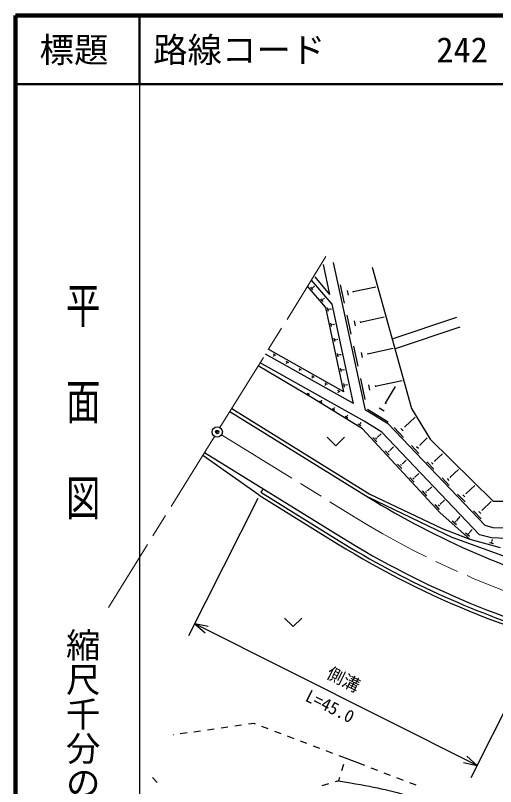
# Model space of a CAD drawing. Units: millimetres on the paper. Extents: x 40 to 680, y 20 to 380.
# Drawn here: x 40 to 109.7, y 267.9 to 380 of the extents above; entities that cross this region are included whole.
import ezdxf
from ezdxf.enums import TextEntityAlignment as Align

# ---------------------------------------------------------------- set-up
doc = ezdxf.new("R2010")
doc.units = ezdxf.units.MM
doc.header["$PDMODE"] = 32
doc.header["$PDSIZE"] = 0.5
doc.linetypes.add('CHAIN', pattern=[18.5, 12, -1.5, 3.5, -1.5])
for name, color, linetype, lineweight in [('M-BGD', 7, 'Continuous', 25), ('M-BMK', 2, 'CHAIN', 13), ('M-BMK-SRVR', 3, 'Continuous', 25), ('M-TTL', 2, 'Continuous', 140), ('M-TTL-BAND', 7, 'Continuous', 25), ('M-TTL-LINE', 7, 'Continuous', 50)]:
    doc.layers.add(name, color=color, linetype=linetype, lineweight=lineweight)
doc.layers.add('M-OTRS', color=6, linetype='Continuous')
doc.layers.add('M-TTL-TXT', color=7, linetype='Continuous')
doc.styles.add('@ＭＳ ゴシック', font='')
doc.styles.add('ＭＳ ゴシック', font='')
doc.styles.get('@ＭＳ ゴシック').set_extended_font_data('@MS Gothic')
doc.styles.get('ＭＳ ゴシック').set_extended_font_data('MS Gothic')

msp = doc.modelspace()

# ---------------------------------------------------------------- linework, layer by layer
at = {"layer": 'M-BGD'}
for p, q in [((90.84, 322.649), (86.22, 344.11)), ((85.685, 339.466), (84.754, 343.794)), ((91.793, 343.441), (97.552, 322.9)), ((85.685, 339.466), (83.517, 341.996)), ((85.995, 338.03), (82.986, 341.54)), ((87.178, 340.849), (87.746, 338.208)), ((85.07, 337.571), (82.433, 340.648)), ((83.209, 340.127), (82.884, 340.506)), ((83.201, 340.367), (83.12, 340.462)), ((83.285, 340.5), (83.264, 340.524)), ((83.275, 340.512), (83.426, 340.642)), ((88.183, 340.029), (88.326, 339.369)), ((89.029, 339.952), (89.065, 339.787)), ((89.047, 339.87), (92.337, 340.578)), ((84.674, 338.418), (84.348, 338.798)), ((84.666, 338.658), (84.584, 338.753)), ((84.749, 338.792), (84.729, 338.815)), ((84.739, 338.803), (84.891, 338.934)), ((87.707, 325.322), (85.07, 337.571)), ((85.449, 336.998), (85.344, 337.487)), ((85.557, 337.213), (85.53, 337.336)), ((85.693, 337.291), (85.687, 337.321)), ((85.69, 337.306), (85.886, 337.348)), ((89.095, 323.627), (85.995, 338.03)), ((88.123, 336.456), (88.721, 333.68)), ((85.923, 334.799), (85.818, 335.288)), ((86.03, 335.014), (86.004, 335.136)), ((86.167, 335.091), (86.16, 335.122)), ((86.164, 335.106), (86.359, 335.148)), ((89.18, 335.595), (89.33, 334.901)), ((90.069, 335.514), (90.107, 335.34)), ((90.088, 335.427), (93.571, 336.177)), ((94.715, 333.019), (104.098, 336.163)), ((95.191, 331.597), (104.575, 334.741)), ((86.397, 332.599), (86.291, 333.088)), ((86.504, 332.814), (86.477, 332.936)), ((86.64, 332.892), (86.634, 332.922)), ((86.637, 332.907), (86.833, 332.949)), ((89.099, 331.927), (89.726, 329.012)), ((89.095, 323.627), (76.325, 330.787)), ((87.707, 325.322), (76.716, 331.484)), ((77.416, 330.805), (77.765, 330.61)), ((77.489, 330.627), (77.576, 330.578)), ((86.87, 330.4), (86.765, 330.888)), ((86.977, 330.615), (86.951, 330.737)), ((87.114, 330.692), (87.107, 330.722)), ((87.111, 330.707), (87.306, 330.749)), ((90.208, 331.022), (90.365, 330.294)), ((91.142, 330.937), (91.181, 330.755)), ((91.161, 330.846), (94.843, 331.639)), ((90.671, 321.024), (75.535, 329.51)), ((77.474, 330.498), (77.444, 330.446)), ((77.463, 330.504), (77.484, 330.492)), ((79.292, 329.754), (79.641, 329.558)), ((79.364, 329.576), (79.451, 329.527)), ((83.346, 324.285), (75.262, 329.07)), ((79.349, 329.447), (79.32, 329.394)), ((79.338, 329.453), (79.36, 329.441)), ((81.167, 328.702), (81.516, 328.507)), ((81.224, 328.395), (81.195, 328.343)), ((81.213, 328.401), (81.235, 328.389)), ((81.239, 328.524), (81.327, 328.476)), ((87.344, 328.2), (87.238, 328.689)), ((87.451, 328.415), (87.424, 328.537)), ((87.588, 328.492), (87.581, 328.523)), ((87.584, 328.508), (87.78, 328.55)), ((83.043, 327.651), (83.391, 327.455)), ((83.1, 327.344), (83.07, 327.292)), ((83.089, 327.35), (83.111, 327.338)), ((83.115, 327.473), (83.202, 327.424)), ((90.104, 327.257), (90.762, 324.198)), ((84.918, 326.6), (85.267, 326.404)), ((84.975, 326.292), (84.946, 326.24)), ((84.964, 326.299), (84.986, 326.286)), ((84.99, 326.422), (85.077, 326.373)), ((87.817, 326), (87.712, 326.489)), ((87.924, 326.215), (87.898, 326.337)), ((88.061, 326.293), (88.055, 326.323)), ((88.058, 326.308), (88.253, 326.35)), ((91.268, 326.307), (91.433, 325.543)), ((92.248, 326.218), (92.289, 326.027)), ((92.268, 326.123), (96.155, 326.959)), ((82.708, 324.865), (82.392, 325.056)), ((82.647, 325.031), (82.568, 325.079)), ((82.674, 325.144), (82.655, 325.156)), ((82.664, 325.15), (82.671, 325.16)), ((86.793, 325.548), (87.142, 325.353)), ((86.85, 325.241), (86.821, 325.189)), ((86.839, 325.247), (86.861, 325.235)), ((86.865, 325.37), (86.953, 325.321)), ((93.749, 323.664), (95.216, 326.07)), ((90.389, 319.934), (83.346, 324.285)), ((84.544, 323.756), (84.204, 323.961)), ((84.478, 323.935), (84.393, 323.986)), ((84.507, 324.056), (84.486, 324.069)), ((84.497, 324.063), (84.523, 324.106)), ((71.418, 322.864), (91.5, 310.426)), ((86.403, 322.633), (86.039, 322.853)), ((86.333, 322.825), (86.242, 322.88)), ((86.364, 322.954), (86.342, 322.968)), ((86.353, 322.961), (86.399, 323.038)), ((91.124, 322.768), (94.156, 320.92)), ((92.816, 322.985), (93.574, 322.523)), ((93.655, 323.721), (93.844, 323.606)), ((97.552, 322.9), (100.216, 318.431)), ((71.155, 322.439), (91.237, 310.001)), ((88.287, 321.495), (87.899, 321.73)), ((88.211, 321.7), (88.114, 321.758)), ((88.245, 321.838), (88.221, 321.853)), ((88.233, 321.846), (88.3, 321.956)), ((91.434, 322.316), (90.84, 322.649)), ((94.18, 320.613), (91.434, 322.316)), ((90.195, 320.343), (89.782, 320.592)), ((90.115, 320.56), (90.012, 320.623)), ((90.151, 320.708), (90.125, 320.723)), ((90.138, 320.715), (90.225, 320.86)), ((93.226, 319.439), (90.671, 321.024)), ((108.226, 305.881), (94.18, 320.613)), ((96.558, 320.2), (98.037, 321.61)), ((101.71, 307.728), (90.389, 319.934)), ((107.429, 304.543), (93.226, 319.439)), ((95.017, 320.097), (96.382, 318.666)), ((95.958, 319.97), (96.299, 319.612)), ((96.516, 320.245), (96.601, 320.155)), ((85.289, 318.718), (86.539, 317.468)), ((87.789, 318.718), (86.539, 317.468)), ((92.502, 318.023), (91.907, 318.665)), ((92.471, 318.443), (92.322, 318.603)), ((92.608, 318.681), (92.571, 318.722)), ((92.59, 318.702), (93.117, 319.191)), ((98.732, 317.562), (99.827, 318.607)), ((100.216, 318.431), (109.412, 309.407)), ((94.387, 316.779), (94.934, 317.286)), ((97.512, 317.481), (98.592, 316.347)), ((98.257, 317.38), (98.527, 317.097)), ((98.698, 317.598), (98.766, 317.527)), ((75.391, 310.288), (67.206, 316.063)), ((67.469, 316.488), (87.362, 304.167)), ((94.298, 316.087), (93.69, 316.742)), ((94.267, 316.515), (94.115, 316.679)), ((94.406, 316.759), (94.368, 316.8)), ((100.88, 315.222), (102.021, 316.31)), ((96.197, 314.844), (96.762, 315.368)), ((99.738, 315.145), (100.75, 314.085)), ((100.436, 315.051), (100.689, 314.786)), ((100.849, 315.255), (100.912, 315.189)), ((96.106, 314.137), (95.486, 314.806)), ((96.074, 314.574), (95.919, 314.741)), ((96.217, 314.823), (96.178, 314.865)), ((103.15, 312.889), (104.345, 314.029)), ((97.927, 312.174), (97.294, 312.857)), ((97.894, 312.62), (97.736, 312.791)), ((98.04, 312.874), (98, 312.916)), ((98.02, 312.895), (98.604, 313.437)), ((101.966, 312.809), (103.014, 311.71)), ((102.689, 312.711), (102.951, 312.437)), ((103.117, 312.923), (103.182, 312.854)), ((105.457, 310.516), (106.709, 311.71)), ((75.971, 311.223), (75.655, 310.713)), ((75.655, 310.713), (87.045, 303.657)), ((91.5, 310.426), (101.966, 305.419)), ((99.76, 310.198), (99.115, 310.894)), ((99.727, 310.652), (99.566, 310.826)), ((99.875, 310.911), (99.835, 310.955)), ((99.855, 310.933), (100.458, 311.492)), ((104.23, 310.434), (105.316, 309.295)), ((105.423, 310.552), (105.491, 310.48)), ((75.206, 309.819), (65.157, 289.82)), ((75.391, 310.288), (86.782, 303.232)), ((91.284, 309.975), (103.596, 304.084)), ((101.703, 308.957), (102.325, 309.534)), ((104.979, 310.333), (105.251, 310.048)), ((107.803, 308.104), (109.112, 309.352)), ((109.412, 309.407), (112.42, 309.407)), ((101.606, 308.207), (100.948, 308.917)), ((101.572, 308.671), (101.408, 308.848)), ((101.724, 308.935), (101.682, 308.979)), ((106.012, 303.896), (101.71, 307.728)), ((104.097, 306.623), (104.582, 307.168)), ((106.533, 308.019), (107.658, 306.84)), ((107.309, 307.914), (107.59, 307.619)), ((107.768, 308.141), (107.838, 308.067)), ((104.075, 305.956), (103.438, 306.524)), ((104.006, 306.36), (103.847, 306.502)), ((104.117, 306.605), (104.077, 306.64)), ((101.966, 305.419), (106.012, 303.896)), ((105.991, 304.853), (105.956, 304.884)), ((105.973, 304.869), (106.36, 305.303)), ((109.407, 305.559), (108.226, 305.881)), ((113.585, 305.365), (109.407, 305.559)), ((113.779, 300.365), (103.596, 304.084)), ((105.954, 304.283), (105.393, 304.782)), ((105.894, 304.638), (105.753, 304.763)), ((106.012, 303.896), (110.425, 302.658)), ((109.172, 304.068), (107.429, 304.543)), ((113.919, 303.847), (109.172, 304.068)), ((109.239, 303.602), (109.299, 303.818)), ((109.419, 303.2), (108.876, 303.352)), ((109.261, 303.42), (109.125, 303.458)), ((109.256, 303.597), (109.222, 303.607)), ((107.047, 271.011), (66.055, 291.607)), ((68.014, 291.202), (66.055, 291.607)), ((66.055, 291.607), (67.549, 290.277)), ((79.092, 292.428), (80.342, 291.178)), ((81.592, 292.428), (80.342, 291.178)), ((116.197, 289.223), (106.149, 269.224)), ((71.853, 276.753), (72.844, 276.893)), ((73.834, 277.032), (74.619, 277.143)), ((74.619, 277.143), (74.813, 277.069)), ((63.932, 275.637), (64.922, 275.776)), ((65.912, 275.916), (66.902, 276.055)), ((67.893, 276.195), (68.883, 276.334)), ((69.873, 276.474), (70.863, 276.614)), ((75.747, 276.714), (76.682, 276.359)), ((77.617, 276.004), (78.552, 275.649)), ((62.932, 275.496), (62.942, 275.497)), ((79.487, 275.294), (80.421, 274.938)), ((81.356, 274.583), (82.291, 274.228)), ((83.226, 273.873), (84.161, 273.518)), ((85.095, 273.162), (86.03, 272.807)), ((86.965, 272.452), (87.9, 272.097)), ((107.047, 271.011), (105.553, 272.341)), ((87.9, 272.097), (90.702, 271.027)), ((105.089, 271.416), (107.047, 271.011)), ((87.65, 271.164), (87.354, 270.208)), ((91.637, 270.67), (92.571, 270.313)), ((60.605, 268.533), (59.908, 269.25)), ((87.058, 269.253), (86.915, 268.789)), ((93.505, 269.956), (94.439, 269.6)), ((95.373, 269.243), (96.308, 268.886)), ((85.466, 268.349), (84.509, 268.059)), ((86.915, 268.789), (86.423, 268.64)), ((97.242, 268.53), (98.176, 268.173))]:
    msp.add_line(p, q, dxfattribs=at)
for radius, start, end in [(121.5, 238.27873, 255.00886), (128.5, 238.17656, 256.87678), (129.6, 238.17677, 258.38648), (129.1, 238.17667, 252.66162)]:
    msp.add_arc((155.12, 413.351), radius, start, end, dxfattribs=at)
msp.add_open_spline([(86.915, 268.789), (91.935, 267.908), (93.455, 267.671), (97.529, 266.491), (101.091, 265.459), (102.928, 264.386), (106.49, 263.355), (110.623, 262.158), (113.1, 262.17), (117.299, 261.226), (119.276, 260.782), (120.414, 260.628), (122.339, 259.994), (125.364, 258.999), (126.958, 258.161), (129.955, 257.082), (132.448, 256.185), (133.856, 255.709), (136.396, 254.954), (139.041, 254.168), (140.503, 253.593), (143.228, 253.162), (146.17, 252.697), (147.877, 253.072), (150.845, 252.826), (153.17, 252.633), (154.515, 252.709), (156.781, 252.154), (160, 251.365), (161.642, 250.39), (164.79, 249.354), (167.353, 248.509), (168.78, 247.993), (171.398, 247.337), (173.953, 246.698), (175.408, 246.423), (178.007, 245.993), (180.619, 245.561), (182.089, 245.325), (184.727, 245.097), (188.217, 244.796), (190.191, 244.557), (193.688, 244.761), (196.948, 244.952), (198.71, 245.619), (201.92, 246.217), (205.252, 246.838), (207.072, 247.458), (210.433, 247.897), (213.261, 248.268), (214.862, 248.392), (217.713, 248.458), (221.454, 248.544), (223.548, 248.238), (227.29, 248.234), (230.835, 248.229), (232.829, 248.172), (236.363, 248.458), (239.835, 248.738), (241.778, 248.986), (245.211, 249.578), (247.774, 250.019), (249.148, 250.575), (251.708, 251.034), (254.774, 251.583), (256.497, 251.934), (259.604, 252.154), (262.703, 252.373), (264.451, 252.183), (267.557, 252.154), (270.138, 252.13), (271.592, 252.245), (274.165, 252.042), (277.898, 251.747), (279.956, 251.249), (283.686, 250.922), (285.562, 250.757), (286.621, 250.779), (288.502, 250.698), (290.711, 250.602), (291.964, 250.201), (294.159, 250.474), (296.729, 250.794), (298.1, 251.405), (300.543, 252.266), (302.927, 253.106), (304.311, 253.544), (306.479, 254.842), (308.567, 256.091), (309.397, 257.28), (311.408, 258.65), (313.206, 259.876), (314.377, 260.3), (316.224, 261.45), (317.666, 262.348), (318.19, 263.396), (319.808, 263.915), (324.785, 265.508), (327.861, 265.352), (333.081, 265.595), (336.053, 265.733), (337.737, 265.885), (340.698, 265.595), (343.884, 265.283), (345.655, 264.907), (348.762, 264.139), (352.477, 263.22), (354.413, 262.194), (358.115, 261.226), (361.187, 260.424), (362.922, 259.974), (366.068, 259.546), (368.807, 259.174), (370.361, 259.085), (373.124, 258.986), (375.311, 258.908), (376.537, 259.105), (378.724, 259.098), (382.947, 259.084), (385.312, 259.008), (389.533, 258.874), (392.903, 258.768), (394.79, 258.685), (398.158, 258.538), (401.833, 258.378), (403.887, 258.08), (407.566, 258.09), (411.444, 258.101), (413.628, 258.193), (417.479, 258.65), (420.658, 259.028), (422.356, 259.816), (425.544, 260.106), (428.463, 260.373), (430.126, 260.458), (433.048, 260.218), (437.744, 259.834), (440.361, 259.372), (444.977, 258.426), (447.628, 257.883), (449.017, 257.113), (451.697, 256.746), (454.172, 256.407), (455.585, 256.399), (458.082, 256.41), (460.713, 256.421), (462.228, 256.317), (464.802, 256.858), (467.239, 257.371), (468.601, 257.806), (470.851, 258.874), (472.325, 259.574), (472.888, 260.45), (474.379, 261.114), (475.972, 261.824), (476.909, 262.217), (478.635, 262.458), (480.325, 262.695), (481.357, 262.906), (483.004, 262.458), (485.046, 261.903), (485.962, 260.966), (487.708, 259.77), (489.377, 258.628), (490.026, 257.596), (491.74, 256.522), (493.235, 255.586), (494.25, 255.392), (495.884, 254.73), (498.585, 253.636), (500.061, 252.871), (502.885, 252.154), (504.805, 251.666), (505.949, 251.464), (507.925, 251.594), (509.916, 251.725), (510.98, 252.253), (512.854, 252.938), (515.023, 253.731), (516.089, 254.535), (518.23, 255.402), (520.551, 256.342), (521.864, 256.865), (524.278, 257.53), (526.479, 258.136), (527.764, 258.259), (529.991, 258.762), (532.851, 259.408), (533.765, 259.644), (537.289, 260.523)], degree=3, knots=[0, 0, 0, 0, 1, 1, 1, 2, 2, 2, 3, 3, 3, 4, 4, 4, 5, 5, 5, 6, 6, 6, 7, 7, 7, 8, 8, 8, 9, 9, 9, 10, 10, 10, 11, 11, 11, 12, 12, 12, 13, 13, 13, 14, 14, 14, 15, 15, 15, 16, 16, 16, 17, 17, 17, 18, 18, 18, 19, 19, 19, 20, 20, 20, 21, 21, 21, 22, 22, 22, 23, 23, 23, 24, 24, 24, 25, 25, 25, 26, 26, 26, 27, 27, 27, 28, 28, 28, 29, 29, 29, 30, 30, 30, 31, 31, 31, 32, 32, 32, 33, 33, 33, 34, 34, 34, 35, 35, 35, 36, 36, 36, 37, 37, 37, 38, 38, 38, 39, 39, 39, 40, 40, 40, 41, 41, 41, 42, 42, 42, 43, 43, 43, 44, 44, 44, 45, 45, 45, 46, 46, 46, 47, 47, 47, 48, 48, 48, 49, 49, 49, 50, 50, 50, 51, 51, 51, 52, 52, 52, 53, 53, 53, 54, 54, 54, 55, 55, 55, 56, 56, 56, 57, 57, 57, 58, 58, 58, 59, 59, 59, 60, 60, 60, 61, 61, 61, 62, 62, 62, 63, 63, 63, 63], dxfattribs=at)
at = {"layer": 'M-BMK'}
for p, q in [((69.707, 320.101), (85.109, 344.968)), ((68.917, 318.826), (53.515, 293.96)), ((69.95, 319.069), (89.206, 307.142))]:
    msp.add_line(p, q, dxfattribs=at)
msp.add_arc((155.12, 413.351), 125, 238.17585, 255.95589, dxfattribs=at)
at = {"layer": 'M-BMK-SRVR'}
msp.add_circle((69.312, 319.464), 0.75, dxfattribs=at)
msp.add_point((69.312, 319.464), dxfattribs=at)
at = {"layer": 'M-OTRS'}
msp.add_point((69.312, 319.464), dxfattribs=at)
at = {"layer": 'M-TTL'}
for p, q in [((40, 380), (40, 20)), ((680, 380), (40, 380))]:
    msp.add_line(p, q, dxfattribs=at)
at = {"layer": 'M-TTL-BAND'}
msp.add_line((58, 370), (58, 20), dxfattribs=at)
at = {"layer": 'M-TTL-LINE'}
for p, q in [((58, 380), (58, 370)), ((40, 370), (680, 370))]:
    msp.add_line(p, q, dxfattribs=at)

# ---------------------------------------------------------------- texts
at = {"layer": 'M-BGD', "style": 'ＭＳ ゴシック'}
msp.add_text('側溝', height=1.833, rotation=333.324, dxfattribs=at).set_placement((87, 282.203), align=Align.BOTTOM_CENTER)
at = {"layer": 'M-BGD', "style": '@ＭＳ ゴシック'}
msp.add_text('L=45.0', height=1.833, rotation=333.324, dxfattribs=at).set_placement((86.102, 280.416), align=Align.TOP_CENTER)
at = {"layer": 'M-TTL-BAND', "style": '@ＭＳ ゴシック', "width": 1.4}
msp.add_text('平  面  図', height=3.666, rotation=270, dxfattribs=at).set_placement((49.777, 306.475), align=Align.MIDDLE_RIGHT)
at = {"layer": 'M-TTL-BAND', "style": '@ＭＳ ゴシック'}
msp.add_text('縮尺千分の一', height=3.666, rotation=270, dxfattribs=at).set_placement((49.777, 261.03), align=Align.MIDDLE_RIGHT)
at = {"layer": 'M-TTL-TXT', "style": 'ＭＳ ゴシック'}
msp.add_text('標題', height=3.666, dxfattribs=at).set_placement((48.5, 375), align=Align.MIDDLE_CENTER)
for s, p in [('路線コード', (60, 375)), ('242', (101.142, 375))]:
    msp.add_text(s, height=3.666, dxfattribs=at).set_placement(p, align=Align.MIDDLE_LEFT)

doc.saveas('drawing.dxf')
